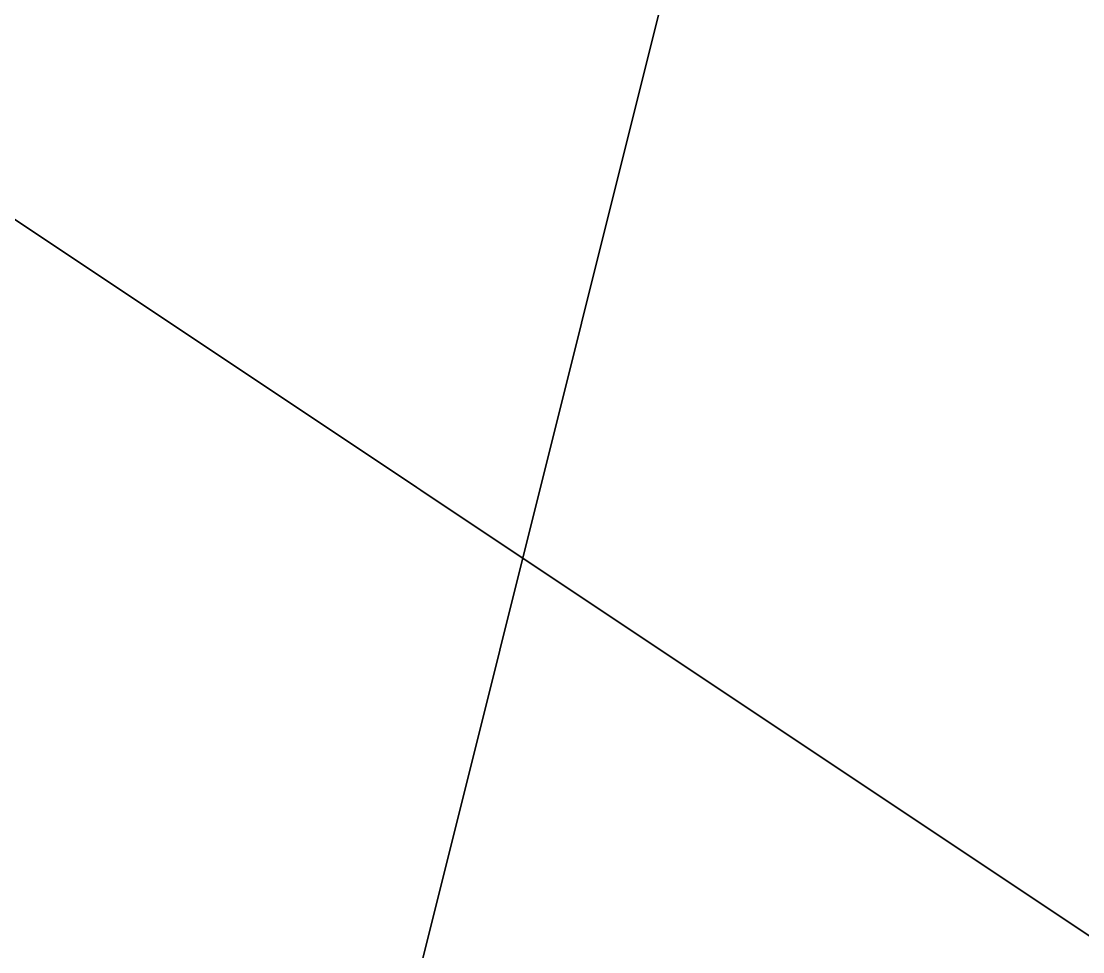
# Model space of a CAD drawing. Extents: x -3136 to 3456, y -896 to 5632.
# Drawn here: x -912.7 to -800, y 1640.5 to 1739.2 of the extents above; entities that cross this region are included whole.
import ezdxf

# ---------------------------------------------------------------- set-up
doc = ezdxf.new("R2010")
doc.units = 0

msp = doc.modelspace()

# ---------------------------------------------------------------- meshes
at = {"layer": 'OBJECT019', "color": 50}
mesh = msp.add_polyface(dxfattribs=at)
corners = [(-1024, 1280, 576), (-1024, 1792, 576), (-256, 1792, 576), (-256, 1280, 576), (-1024, 1792, 560), (-1024, 1280, 560), (-256, 1280, 560), (-256, 1792, 560)]
mesh.append_faces([[corners[k] for k in face] for face in [(1, 3, 0), (5, 7, 4), (4, 0, 5), (6, 2, 7), (5, 3, 6), (7, 1, 4)]], dxfattribs={"vtx0": -1})
mesh.append_faces([[corners[k] for k in face] for face in [(1, 2, 3), (5, 6, 7), (4, 1, 0), (6, 3, 2), (5, 0, 3), (7, 2, 1)]], dxfattribs={"vtx2": -1})
at = {"layer": 'OBJECT067', "color": 50}
mesh = msp.add_polyface(dxfattribs=at)
corners = [(-2944, -896, 2176), (-2944, 5504, 2176), (3456, 5504, 2176), (3456, -896, 2176), (-2944, 5504, 2048), (-2944, -896, 2048), (3456, -896, 2048), (3456, 5504, 2048)]
mesh.append_faces([[corners[k] for k in face] for face in [(1, 3, 0), (5, 7, 4), (4, 0, 5), (6, 2, 7), (7, 1, 4), (5, 3, 6)]], dxfattribs={"vtx0": -1})
mesh.append_faces([[corners[k] for k in face] for face in [(1, 2, 3), (5, 6, 7), (4, 1, 0), (6, 3, 2), (7, 2, 1), (5, 0, 3)]], dxfattribs={"vtx2": -1})
at = {"layer": 'OBJECT262', "color": 50}
mesh = msp.add_polyface(dxfattribs=at)
corners = [(-768, 0, 288), (-1280, 0, 288), (-1280, 2048, 288), (-768, 2048, 288), (-1280, 2048, 272), (-1280, 0, 272), (-768, 0, 272), (-768, 2048, 272)]
mesh.append_faces([[corners[k] for k in face] for face in [(1, 3, 0), (5, 7, 4), (5, 0, 6), (4, 1, 5), (6, 3, 7), (7, 2, 4)]], dxfattribs={"vtx0": -1})
mesh.append_faces([[corners[k] for k in face] for face in [(1, 2, 3), (5, 6, 7), (5, 1, 0), (4, 2, 1), (6, 0, 3), (7, 3, 2)]], dxfattribs={"vtx2": -1})
at = {"layer": 'OBJECT293', "color": 50}
mesh = msp.add_polyface(dxfattribs=at)
corners = [(-2048, 0, 432), (-2048, 1824, 432), (-1824, 2048, 432), (-224, 2048, 432), (0, 1824, 432), (0, 0, 432), (-2048, 1824, 416), (-2048, 0, 416), (0, 0, 416), (0, 1824, 416), (-224, 2048, 416), (-1824, 2048, 416)]
mesh.append_faces([[corners[k] for k in face] for face in [(1, 5, 0), (7, 11, 6), (6, 0, 7), (8, 4, 9), (10, 2, 11), (7, 5, 8), (9, 3, 10), (11, 1, 6)]], dxfattribs={"vtx0": -1})
mesh.append_faces([[corners[k] for k in face] for face in [(1, 3, 4), (1, 4, 5), (7, 9, 10), (7, 10, 11)]], dxfattribs={"vtx0": -1, "vtx2": -1})
mesh.append_faces([[corners[k] for k in face] for face in [(1, 2, 3), (7, 8, 9), (6, 1, 0), (8, 5, 4), (10, 3, 2), (7, 0, 5), (9, 4, 3), (11, 2, 1)]], dxfattribs={"vtx2": -1})
at = {"layer": 'OBJECT304', "color": 50}
mesh = msp.add_polyface(dxfattribs=at)
corners = [(-1792, 256), (-1792, 1792), (-256, 1792), (-256, 256), (-256, 1792, -128), (-1792, 1792, -128), (-1792, 256, -128), (-256, 256, -128)]
mesh.append_faces([[corners[k] for k in face] for face in [(1, 3, 0), (5, 7, 4), (4, 1, 5), (7, 2, 4), (5, 0, 6), (6, 3, 7)]], dxfattribs={"vtx0": -1})
mesh.append_faces([[corners[k] for k in face] for face in [(1, 2, 3), (5, 6, 7), (4, 2, 1), (7, 3, 2), (5, 1, 0), (6, 0, 3)]], dxfattribs={"vtx2": -1})

doc.saveas('drawing.dxf')
